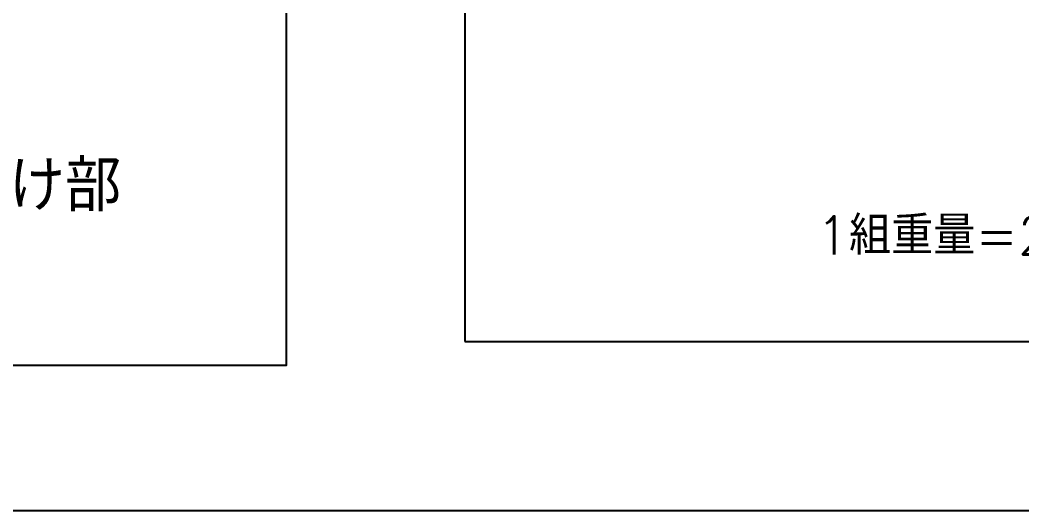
# Model space of a CAD drawing. Header units: millimetres. Extents: x -16130 to 36813, y -8099 to 27484.
# Drawn here: x 11286 to 13642, y 17289 to 18443 of the extents above; entities that cross this region are included whole.
import ezdxf

# ---------------------------------------------------------------- set-up
doc = ezdxf.new("R2010")
doc.units = ezdxf.units.MM
doc.header["$LTSCALE"] = 6
doc.layers.add('08_DIM', color=3, linetype='Continuous', lineweight=13)
doc.styles.add('KSS_TXT', font='txt.shx', dxfattribs={"bigfont": 'extfont2.shx'})

msp = doc.modelspace()

# ---------------------------------------------------------------- linework, layer by layer
at = {"color": 2}
for points in [[(4316.74468, 27483.91937), (18209.26711, 27483.91937), (18209.26711, 17289.24112), (4316.74468, 17289.24112)], [(7648.33494, 23338.83042), (11911.28314, 23338.83042), (11911.28314, 17631.48132), (7648.33494, 17631.48132)], [(12331.66141, 17687.5917), (17514.64705, 17687.5917), (17514.64705, 23036.29827), (12331.66141, 23036.29827)]]:
    msp.add_lwpolyline(points, close=True, dxfattribs=at)

# ---------------------------------------------------------------- texts
at = {"layer": '08_DIM', "style": 'KSS_TXT'}
msp.add_text('汚泥注入管押付け部', height=120, dxfattribs=at).set_placement((10335.54752, 17993.86196))
at = {"layer": '08_DIM', "color": 6, "style": 'KSS_TXT'}
msp.add_text('1組重量=26.9+(40x5)+(22x5)+140=476.9kg→500kg ', height=90, dxfattribs=at).set_placement((13158.19603, 17892.08253))

doc.saveas('drawing.dxf')
